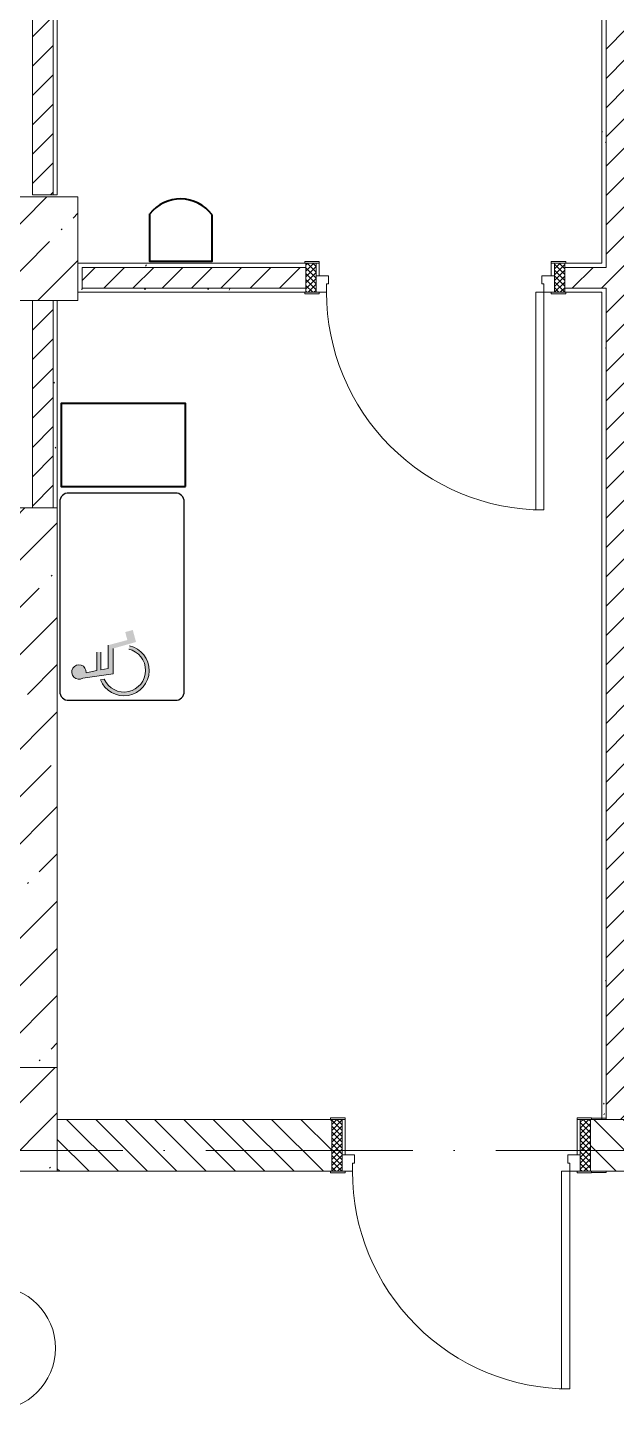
# Model space of a CAD drawing. Header units: millimetres. Extents: x -6467 to 105918, y -7090 to 92481.
# Drawn here: x 83257 to 86100, y 54028 to 60697 of the extents above; entities that cross this region are included whole.
import ezdxf

# ---------------------------------------------------------------- set-up
doc = ezdxf.new("R2010")
doc.units = ezdxf.units.MM
doc.linetypes.add('50_200_ШТРИХ_1Т_ш5_п1_п1_', pattern=[1400, 1000, -200, 0, -200])
for name, color, linetype, lineweight, true_color in [('A-AREA-IDEN-1', 7, 'Continuous', 9, 0xaaaaaa), ('A-GENM-1', 7, 'Continuous', 9, 0xaaaaaa), ('A-GENM-2', 7, 'Continuous', 20, 0xaaaaaa), ('I-WALL-1', 7, 'Continuous', 5, 0x787878), ('мебель 2 этаж-1', 7, 'Continuous', 40, 0xaaaaaa), ('Оси-3', 7, '50_200_ШТРИХ_1Т_ш5_п1_п1_', 9, 0xaaaaaa), ('ТХ_функционал-1', 7, 'Continuous', 40, 0xe2e2e2), ('ТХ_функционал-2', 7, 'Continuous', 40, 0xaaaaaa), ('ТХ_функционал-4', 7, 'Continuous', 20, 0xaaaaaa), ('ТХ_функционал-9', 7, 'Continuous', 30, 0xaaaaaa)]:
    doc.layers.add(name, color=color, linetype=linetype, lineweight=lineweight, true_color=true_color)
for name, color, linetype, lineweight in [('A-DOOR', 7, 'Continuous', 9), ('A-DOOR-2', 7, 'Continuous', 5), ('A-DOOR-FRAM', 7, 'Continuous', 9), ('A-DOOR-FRAM-2', 7, 'Continuous', 5), ('A-WALL', 7, 'Continuous', 5), ('A-WALL-FNSH-1', 7, 'Continuous', 5), ('I-WALL', 7, 'Continuous', 5), ('S-COLS', 7, 'Continuous', 9), ('S-COLS-1', 7, 'Continuous', 5)]:
    doc.layers.add(name, color=color, linetype=linetype, lineweight=lineweight)
pattern_1 = [(45, (0, 0), (-70.71068, 70.71068), [])]
pattern_2 = [(0, (0, 0), (406.4, 101.6), [6.706, -298.094, 6.706, -298.094, -1625.6]), (0, (0, 0), (406.4, 101.6), [-609.6, 6.706, -602.894, 6.706, -298.094, -711.2]), (0, (0, 0), (406.4, 101.6), [-1524, 6.706, -196.494, 6.706, -501.294]), (120, (152.4, 50.8), (-291.18818, 301.15272), [6.706, -298.094, 6.706, -298.094, -1625.6]), (120, (152.4, 50.8), (-291.18818, 301.15272), [-609.6, 6.706, -602.894, 6.706, -298.094, -711.2]), (120, (152.4, 50.8), (-291.18818, 301.15272), [-1524, 6.706, -196.494, 6.706, -501.294]), (240, (203.2, 254), (-115.21182, -402.75272), [6.706, -298.094, 6.706, -298.094, -1625.6]), (240, (203.2, 254), (-115.21182, -402.75272), [-609.6, 6.706, -602.894, 6.706, -298.094, -711.2]), (240, (203.2, 254), (-115.21182, -402.75272), [-1524, 6.706, -196.494, 6.706, -501.294])]
pattern_3 = [(45, (0, 0), (-228.0985, 228.0985), []), (45, (228.1, 0), (-228.0985, 228.0985), [403.225, -80.645, 6.706, -73.939])]

# ---------------------------------------------------------------- blocks, each defined once
blk = doc.blocks.new('BSC_Колонна _Прямоугольная - 500х500-V42-АИ_План этажа Радиаторы_2')
at = {"layer": 'S-COLS-1'}
h = blk.add_hatch(dxfattribs=at)
h.set_pattern_fill('FP_70', color=256, style=0, pattern_type=2)
h.set_pattern_definition([(45, (-83150, -55431.04), (-228.0985, 228.0985), []), (45, (-82921.9, -55431.04), (-228.0985, 228.0985), [403.225, -80.645, 6.706, -73.939])])
h.paths.add_polyline_path([(-250, -250), (250, -250), (250, 250), (-250, 250)])
for p, q in [((250, 250), (-250, 250)), ((-250, 250), (-250, -250)), ((250, -250), (250, 250)), ((-250, -250), (250, -250))]:
    blk.add_line(p, q, dxfattribs=at)
blk = doc.blocks.new('110_Дверь_СКБ_1_адиаторы_21')
at = {"layer": 'A-DOOR-2'}
h = blk.add_hatch(dxfattribs=at)
h.set_pattern_fill('FP_122', color=256, style=0, pattern_type=2)
h.set_pattern_definition([(135, (1701.41, 189.685), (-14.14214, -14.14214), []), (225, (1701.41, 189.685), (14.14214, -14.14214), [])])
h.paths.add_polyline_path([(637.5, 125), (587.5, 125), (587.5, -125), (637.5, -125)])
at = {"layer": 'A-DOOR-FRAM-2'}
h = blk.add_hatch(dxfattribs=at)
h.set_pattern_fill('FP_123', color=256, style=0, pattern_type=2)
h.set_pattern_definition([(45, (-421.384, 189.685), (-14.1421, 14.1421), []), (135, (-421.384, 189.685), (-14.1421, -14.1421), [])])
h.paths.add_polyline_path([(-562.5, 125), (-612.5, 125), (-612.5, -125), (-562.5, -125)])
at = {"layer": 'A-DOOR'}
for p, q in [((-512.5, 1175), (-512.5, 125)), ((-472.5, 1175), (-512.5, 1175)), ((-472.5, 125), (-472.5, 1175)), ((-512.5, 125), (-472.5, 125))]:
    blk.add_line(p, q, dxfattribs=at)
at = {"layer": 'A-DOOR-2'}
blk.add_arc((-512.5, 125), 1050, 360, 90, dxfattribs=at)
at = {"layer": 'A-DOOR-FRAM'}
for p, q in [((-547.5, 133), (-617.5, 133)), ((-617.5, 133), (-617.5, 125)), ((-617.5, 125), (-547.5, 125)), ((-562.5, 125), (-612.5, 125)), ((-612.5, 125), (-612.5, -125)), ((-512.5, 125), (-562.5, 125)), ((-562.5, 125), (-562.5, 45)), ((-562.5, -125), (-562.5, 125)), ((-547.5, 125), (-562.5, 125)), ((-562.5, 125), (-562.5, 124)), ((-562.5, 124), (-547.5, 124)), ((-547.5, 125), (-547.5, 133)), ((-547.5, 124), (-547.5, 125)), ((-512.5, 85), (-512.5, 125)), ((-502.5, 85), (-512.5, 85)), ((-502.5, 45), (-502.5, 85)), ((537.5, 85), (527.5, 85)), ((527.5, 85), (527.5, 45)), ((537.5, 125), (537.5, 85)), ((587.5, 125), (537.5, 125)), ((642.5, 133), (572.5, 133)), ((572.5, 133), (572.5, 125)), ((587.5, 125), (572.5, 125)), ((572.5, 125), (572.5, 124)), ((572.5, 125), (642.5, 125)), ((572.5, 124), (587.5, 124)), ((587.5, 45), (587.5, 125)), ((637.5, 125), (587.5, 125)), ((587.5, 125), (587.5, -125)), ((587.5, 124), (587.5, 125)), ((637.5, -125), (637.5, 125)), ((642.5, 125), (642.5, 133)), ((-562.5, 45), (-502.5, 45)), ((-547.5, 45), (-562.5, 45)), ((-562.5, 45), (-562.5, -125)), ((-547.5, -125), (-547.5, 45)), ((527.5, 45), (587.5, 45)), ((587.5, 45), (572.5, 45)), ((572.5, 45), (572.5, -125)), ((587.5, -125), (587.5, 45)), ((-547.5, -125), (-617.5, -125)), ((-617.5, -125), (-617.5, -133)), ((-617.5, -133), (-547.5, -133)), ((-612.5, -125), (-562.5, -125)), ((-562.5, -125), (-547.5, -125)), ((-547.5, -133), (-547.5, -125)), ((572.5, -125), (587.5, -125)), ((642.5, -125), (572.5, -125)), ((572.5, -125), (572.5, -133)), ((572.5, -133), (642.5, -133)), ((587.5, -125), (637.5, -125)), ((642.5, -133), (642.5, -125))]:
    blk.add_line(p, q, dxfattribs=at)
blk = doc.blocks.new('110_Дверь_СКБ_1_адиаторы_24')
at = {"layer": 'A-DOOR-2'}
h = blk.add_hatch(dxfattribs=at)
h.set_pattern_fill('FP_234', color=256, style=0, pattern_type=2)
h.set_pattern_definition([(135, (1701.41, 134.685), (-14.14214, -14.14214), []), (225, (1701.41, 134.685), (14.14214, -14.14214), [])])
h.paths.add_polyline_path([(587.5, 70), (587.5, -70), (637.5, -70), (637.5, 70)])
at = {"layer": 'A-DOOR-FRAM-2'}
h = blk.add_hatch(dxfattribs=at)
h.set_pattern_fill('FP_235', color=256, style=0, pattern_type=2)
h.set_pattern_definition([(45, (-421.384, 134.685), (-14.1421, 14.1421), []), (135, (-421.384, 134.685), (-14.1421, -14.1421), [])])
h.paths.add_polyline_path([(-562.5, 70), (-612.5, 70), (-612.5, -70), (-562.5, -70)])
at = {"layer": 'A-DOOR'}
for p, q in [((-512.5, 1120), (-512.5, 70)), ((-472.5, 1120), (-512.5, 1120)), ((-472.5, 70), (-472.5, 1120)), ((-512.5, 70), (-472.5, 70))]:
    blk.add_line(p, q, dxfattribs=at)
at = {"layer": 'A-DOOR-2'}
blk.add_arc((-512.5, 70), 1050, 360, 90, dxfattribs=at)
at = {"layer": 'A-DOOR-FRAM'}
for p, q in [((-547.5, 78), (-617.5, 78)), ((-617.5, 78), (-617.5, 70)), ((-617.5, 70), (-547.5, 70)), ((-562.5, 70), (-612.5, 70)), ((-612.5, 70), (-612.5, -70)), ((-512.5, 70), (-562.5, 70)), ((-562.5, 70), (-562.5, -10)), ((-562.5, -70), (-562.5, 70)), ((-547.5, 70), (-562.5, 70)), ((-562.5, 70), (-562.5, 69)), ((-562.5, 69), (-547.5, 69)), ((-547.5, 70), (-547.5, 78)), ((-547.5, 69), (-547.5, 70)), ((-512.5, 30), (-512.5, 70)), ((537.5, 70), (537.5, 30)), ((587.5, 70), (537.5, 70)), ((642.5, 78), (572.5, 78)), ((572.5, 78), (572.5, 70)), ((587.5, 70), (572.5, 70)), ((572.5, 70), (572.5, 69)), ((572.5, 70), (642.5, 70)), ((572.5, 69), (587.5, 69)), ((587.5, -10), (587.5, 70)), ((637.5, 70), (587.5, 70)), ((587.5, 70), (587.5, -70)), ((587.5, 69), (587.5, 70)), ((637.5, -70), (637.5, 70)), ((642.5, 70), (642.5, 78)), ((-502.5, 30), (-512.5, 30)), ((-502.5, -10), (-502.5, 30)), ((537.5, 30), (527.5, 30)), ((527.5, 30), (527.5, -10)), ((-562.5, -10), (-502.5, -10)), ((-547.5, -10), (-562.5, -10)), ((-562.5, -10), (-562.5, -70)), ((-547.5, -70), (-547.5, -10)), ((527.5, -10), (587.5, -10)), ((587.5, -10), (572.5, -10)), ((572.5, -10), (572.5, -70)), ((587.5, -70), (587.5, -10)), ((-547.5, -70), (-617.5, -70)), ((-617.5, -70), (-617.5, -78)), ((-617.5, -78), (-547.5, -78)), ((-612.5, -70), (-562.5, -70)), ((-562.5, -70), (-547.5, -70)), ((-547.5, -78), (-547.5, -70)), ((572.5, -70), (587.5, -70)), ((642.5, -70), (572.5, -70)), ((572.5, -70), (572.5, -78)), ((572.5, -78), (642.5, -78)), ((587.5, -70), (637.5, -70)), ((642.5, -78), (642.5, -70))]:
    blk.add_line(p, q, dxfattribs=at)
blk = doc.blocks.new('BSC_Колонна _Прямоугольная - 500х700-V355-АИ_План этажа Радиаторы_2')
at = {"layer": 'S-COLS-1'}
h = blk.add_hatch(dxfattribs=at)
h.set_pattern_fill('FP_241', color=256, style=0, pattern_type=2)
h.set_pattern_definition([(315, (-59630.7, 83150), (228.0985, 228.0985), []), (315, (-59630.7, 82921.9), (228.0985, 228.0985), [403.225, -80.645, 6.706, -73.939])])
h.paths.add_polyline_path([(-250, 10), (-250, -350), (250, -350), (250, 350), (-250, 350), (-250, 260)])
for p, q in [((250, 350), (-250, 350)), ((-250, 350), (-250, 310)), ((250, -350), (250, 350)), ((-250, 10), (-250, -350)), ((-250, -350), (250, -350))]:
    blk.add_line(p, q, dxfattribs=at)
blk = doc.blocks.new('Фахверк _газобетон торцы_224 - Фахверк _газобетон торцы_-25545253-АИ_План этажа Радиаторы_2')
at = {"layer": 'A-GENM-2'}
for p, q in [((89395, 11134.7), (89325, 11134.7)), ((89325, 11134.7), (89325, 11128.7)), ((89325, 11128.7), (89395, 11128.7)), ((89395, 10878.7), (89325, 10878.7)), ((89325, 10878.7), (89325, 10872.7)), ((89325, 10872.7), (89395, 10872.7))]:
    blk.add_line(p, q, dxfattribs=at)
blk = doc.blocks.new('мебель 2 этаж-28800768-АИ_План этажа Радиаторы_2')
at = {"layer": 'ТХ_функционал-1'}
h = blk.add_hatch(color=256, dxfattribs=at)
h.paths.add_polyline_path([(85983, 59190), (86006.8, 59191.9), (86029.8, 59198.4), (86051.1, 59209.3), (86069.9, 59224.1), (86085.4, 59242.2), (86097.1, 59263), (86104.5, 59285.7), (86107.4, 59309.4), (86105.6, 59333.2), (86099.2, 59356.3), (86088.5, 59377.6), (86065.6, 59403.5), (86055.7, 59412), (86034.9, 59423.8), (86012.3, 59431.4), (86008.5, 59414.6), (86029.6, 59407.4), (86048.8, 59395.8), (86065.6, 59379.6), (86077.6, 59362), (86086, 59341.3), (86089.8, 59319.3), (86088.9, 59296.9), (86083.2, 59275.3), (86073.1, 59255.4), (86058.9, 59238.1), (86041.4, 59224.2), (86021.3, 59214.3), (85999.6, 59208.9), (85977.3, 59208.3), (85955.3, 59212.4), (85934.7, 59221.1), (85916.4, 59233.9), (85901.3, 59250.4), (85890, 59269.7), (85871.7, 59267.1), (85882.6, 59245.9), (85897.5, 59227.2), (85915.7, 59211.7), (85936.6, 59200.1), (85959.3, 59192.8)])
h.paths.add_polyline_path([(85770.2, 59269.5), (85787, 59275), (85932.6, 59295.5), (85932.6, 59417.5), (86043.7, 59449.3), (86028.2, 59507.1), (85991.5, 59497.2), (86001.8, 59458.6), (85909.1, 59433.8), (85909.1, 59321.8), (85873.8, 59314.9), (85873.8, 59400.9), (85853.8, 59400.9), (85853.8, 59311), (85802.7, 59301.1), (85799.8, 59318.5), (85788.8, 59332.3), (85772.4, 59338.9), (85754.9, 59336.6), (85740.7, 59326), (85733.6, 59309.9), (85733.3, 59301), (85739.4, 59284.4), (85752.8, 59272.9), (85761.3, 59270.1)])
at = {"layer": 'ТХ_функционал-2', "flags": 128}
blk.add_lwpolyline([(86410, 61511.1), (86410, 61284.8), (86110, 61284.8), (86110, 61514)], dxfattribs=at)
blk.add_lwpolyline([(86282.9, 60199.2), (86282.9, 60599.2), (85682.9, 60599.2), (85682.9, 60199.2)], close=True, dxfattribs=at)
at = {"layer": 'ТХ_функционал-2'}
blk.add_arc((86258.9, 61396.6), 189.6, 37.15172, 141.75467, dxfattribs=at)
at = {"layer": 'ТХ_функционал-4'}
blk.add_line((85890, 59269.7), (85871.7, 59267.1), dxfattribs=at)
at = {"layer": 'ТХ_функционал-4', "flags": 128}
for points in [[(85909.1, 59433.8), (85909.1, 59321.8), (85873.8, 59314.9), (85873.8, 59400.9)], [(85787, 59275), (85932.6, 59295.5), (85932.6, 59417.5)], [(85853.8, 59400.9), (85853.8, 59311), (85802.7, 59301.1)]]:
    blk.add_lwpolyline(points, dxfattribs=at)
at = {"layer": 'ТХ_функционал-4'}
for centre, radius, start, end in [((85985.3, 59312.2), 122.2, 201.64851, 77.22288), ((85985.5, 59312.6), 104.6, 204.18011, 77.28545), ((85768, 59304.3), 34.9, 354.68644, 302.94728)]:
    blk.add_arc(centre, radius, start, end, dxfattribs=at)
at = {"layer": 'ТХ_функционал-9'}
for p, q in [((86235.5, 60167.9), (85716.7, 60167.9)), ((85676.1, 60128), (85676.1, 59207.8)), ((86276.1, 59207.8), (86276.1, 60128)), ((85716.7, 59167.9), (86235.5, 59167.9))]:
    blk.add_line(p, q, dxfattribs=at)
for centre, start, end in [((85717.9, 60126.1), 88.33429, 182.61218), ((86234.3, 60126.1), 357.38782, 91.66571), ((85717.9, 59209.7), 177.38782, 271.66571), ((86234.3, 59209.7), 268.33429, 2.61218)]:
    blk.add_arc(centre, 41.8, start, end, dxfattribs=at)
blk = doc.blocks.new('AAR_СКБ_Марка_помещения_1_5 ммп - Номер-27962133-АИ_План этажа Радиаторы_2')
at = {"layer": 'A-AREA-IDEN-1'}
for p, q in [((-2.987, 3), (3.013, 3)), ((-2.987, 0), (3.013, 0))]:
    blk.add_line(p, q, dxfattribs=at)
for centre, start, end in [((-2.987, 1.5), 90, 270), ((3.013, 1.5), 270, 90)]:
    blk.add_arc(centre, 1.5, start, end, dxfattribs=at)

msp = doc.modelspace()

# ---------------------------------------------------------------- hatches: boundary and pattern name
at = {"layer": 'A-WALL'}
h = msp.add_hatch(dxfattribs=at)
h.set_pattern_fill('FP_1', color=256, style=0, pattern_type=2)
h.set_pattern_definition(pattern_3)
h.paths.add_polyline_path([(82556.3, 58130.7), (83400, 58130.7), (83400, 58380.7), (81748, 58380.7), (81748, 58130.7), (82141.1, 58130.7)])
h = msp.add_hatch(dxfattribs=at)
h.set_pattern_fill('FP_1', color=256, style=0, pattern_type=2)
h.set_pattern_definition(pattern_3)
h.paths.add_polyline_path([(83150, 55681), (83400, 55681), (83400, 58130.7), (83150, 58130.7), (83150, 55931)])
at = {"layer": 'I-WALL'}
h = msp.add_hatch(dxfattribs=at)
h.set_pattern_fill('FP_4', color=256, style=0, pattern_type=2)
h.set_pattern_definition(pattern_1)
h.paths.add_polyline_path([(86150, 55431), (86150, 63381), (86050, 63381), (86050, 55431)])
h = msp.add_hatch(dxfattribs=at)
h.set_pattern_fill('FP_4', color=256, style=0, pattern_type=2)
h.set_pattern_definition(pattern_1)
h.paths.add_polyline_path([(83380, 59890.7), (83380, 62880.7), (83280, 62880.7), (83280, 59890.7)])
h = msp.add_hatch(dxfattribs=at)
h.set_pattern_fill('FP_4', color=256, style=0, pattern_type=2)
h.set_pattern_definition(pattern_1)
h.paths.add_polyline_path([(86050, 59441), (86050, 59541), (85850, 59541), (85850, 59441), (86030, 59441)])
h.paths.add_polyline_path([(84217.3, 59441), (84600, 59441), (84600, 59541), (83520, 59541), (83520, 59441)])
h = msp.add_hatch(dxfattribs=at)
h.set_pattern_fill('FP_4', color=256, style=0, pattern_type=2)
h.set_pattern_definition(pattern_1)
h.paths.add_polyline_path([(83280, 58380.7), (83380, 58380.7), (83380, 59380.7), (83280, 59380.7), (83280, 58818.1)])
h = msp.add_hatch(dxfattribs=at)
h.set_pattern_fill('FP_2', color=256, style=0, pattern_type=2)
h.set_pattern_definition([(135, (0, 0), (-70.71068, -70.71068), [])])
h.paths.add_polyline_path([(88750, 55181), (88750, 55431), (87438, 55431), (87438, 55181), (87539.3, 55181)])
h.paths.add_polyline_path([(86283, 55181), (86288, 55181), (86288, 55431), (85975, 55431), (85975, 55181), (85980, 55181)])
h.paths.add_polyline_path([(82900, 55181), (82900, 55431), (80198, 55431), (80198, 55181), (82556.3, 55181)])
h.paths.add_polyline_path([(84725, 55181), (84725, 55431), (83400, 55431), (83400, 55181), (84720, 55181)])
h.paths.add_polyline_path([(79043, 55181), (79048, 55181), (79048, 55431), (78000, 55431), (78000, 55181)])
h.paths.add_polyline_path([(76725, 55181), (77500, 55181), (77500, 55431), (76725, 55431)])
h.paths.add_polyline_path([(75081.9, 55181), (75575, 55181), (75575, 55431), (75000, 55431), (75000, 55181)])
at = {"layer": 'I-WALL-1'}
h = msp.add_hatch(dxfattribs=at)
h.set_pattern_fill('FP_3', color=256, style=0, pattern_type=2)
h.set_pattern_definition(pattern_2)
h.paths.add_polyline_path([(86030, 55431), (86050, 55431), (86050, 59441), (86030, 59441), (86030, 56002.4)])
h.paths.add_polyline_path([(86050, 59541), (86050, 63361), (86030, 63361), (86030, 59541)])
h = msp.add_hatch(dxfattribs=at)
h.set_pattern_fill('FP_3', color=256, style=0, pattern_type=2)
h.set_pattern_definition(pattern_2)
h.paths.add_polyline_path([(83380, 59890.7), (83400, 59890.7), (83400, 62880.7), (83380, 62880.7), (83380, 60226)])
h = msp.add_hatch(dxfattribs=at)
h.set_pattern_fill('FP_3', color=256, style=0, pattern_type=2)
h.set_pattern_definition(pattern_2)
h.paths.add_polyline_path([(83520, 59441), (83520, 59541), (84600, 59541), (84600, 59561), (83500, 59561), (83500, 59441)])
h.paths.add_polyline_path([(86030, 59541), (86030, 59561), (85850, 59561), (85850, 59541), (85878.3, 59541)])
h = msp.add_hatch(dxfattribs=at)
h.set_pattern_fill('FP_3', color=256, style=0, pattern_type=2)
h.set_pattern_definition(pattern_2)
h.paths.add_polyline_path([(86030, 59421), (86030, 59441), (85850, 59441), (85850, 59421), (85878.3, 59421)])
h.paths.add_polyline_path([(84600, 59421), (84600, 59441), (83500, 59441), (83500, 59421), (84595, 59421)])
h = msp.add_hatch(dxfattribs=at)
h.set_pattern_fill('FP_3', color=256, style=0, pattern_type=2)
h.set_pattern_definition(pattern_2)
h.paths.add_polyline_path([(83400, 58380.7), (83400, 59380.7), (83380, 59380.7), (83380, 58380.7), (83386.8, 58380.7)])

# ---------------------------------------------------------------- linework, layer by layer
at = {"layer": 'A-WALL'}
for p, q in [((86050, 63381), (86050, 59541)), ((83380, 59890.7), (83380, 62880.7)), ((83520, 59541), (83520, 59441)), ((83520, 59541), (84600, 59541)), ((85850, 59541), (86050, 59541)), ((83520, 59441), (84600, 59441)), ((85850, 59441), (86050, 59441)), ((86050, 55431), (86050, 59441)), ((83380, 58380.7), (83380, 59380.7)), ((83280, 58380.7), (81498, 58380.7)), ((83400, 55681), (83400, 58380.7)), ((84720, 55431), (83400, 55431)), ((85980, 55431), (86283, 55431)), ((83400, 55181), (84720, 55181)), ((85980, 55181), (86283, 55181))]:
    msp.add_line(p, q, dxfattribs=at)
at = {"layer": 'A-WALL-FNSH-1'}
for p, q in [((86030, 63361), (86030, 59561)), ((83280, 62880.7), (83280, 59890.7)), ((83400, 59890.7), (83400, 62880.7)), ((83280, 59890.7), (83400, 59890.7)), ((84595, 59561), (83500, 59561)), ((86030, 59561), (85855, 59561)), ((83280, 59380.7), (83280, 58380.7)), ((83400, 58380.7), (83400, 59380.7)), ((83500, 59421), (84595, 59421)), ((85855, 59421), (86030, 59421)), ((86030, 59421), (86030, 55431)), ((83280, 58380.7), (83400, 58380.7))]:
    msp.add_line(p, q, dxfattribs=at)
at = {"layer": 'Оси-3'}
msp.add_line((104718, 55281), (-5267.3, 55281), dxfattribs=at)

# ---------------------------------------------------------------- block references
at = {"layer": 'A-AREA-IDEN-1', "xscale": 199.9999999999999, "yscale": 199.9999999999999, "zscale": 199.9999999999999}
msp.add_blockref('AAR_СКБ_Марка_помещения_1_5 ммп - Номер-27962133-АИ_План этажа Радиаторы_2', (82488.8, 54028), dxfattribs=at)
at = {"layer": 'A-DOOR-2', "rotation": 180}
for name, p in [('110_Дверь_СКБ_1_адиаторы_24', (85237.5, 59491)), ('110_Дверь_СКБ_1_адиаторы_21', (85362.5, 55306))]:
    msp.add_blockref(name, p, dxfattribs=at)
at = {"layer": 'A-GENM-1', "rotation": 180}
msp.add_blockref('Фахверк _газобетон торцы_224 - Фахверк _газобетон торцы_-25545253-АИ_План этажа Радиаторы_2', (175375, 66309.8), dxfattribs=at)
at = {"layer": 'S-COLS', "rotation": 89.9999999999999}
msp.add_blockref('BSC_Колонна _Прямоугольная - 500х700-V355-АИ_План этажа Радиаторы_2', (83150, 59630.7), dxfattribs=at)
at = {"layer": 'S-COLS'}
msp.add_blockref('BSC_Колонна _Прямоугольная - 500х500-V42-АИ_План этажа Радиаторы_2', (83150, 55431), dxfattribs=at)
at = {"layer": 'мебель 2 этаж-1'}
msp.add_blockref('мебель 2 этаж-28800768-АИ_План этажа Радиаторы_2', (-2263.5, -1715.2), dxfattribs=at)

doc.saveas('drawing.dxf')
